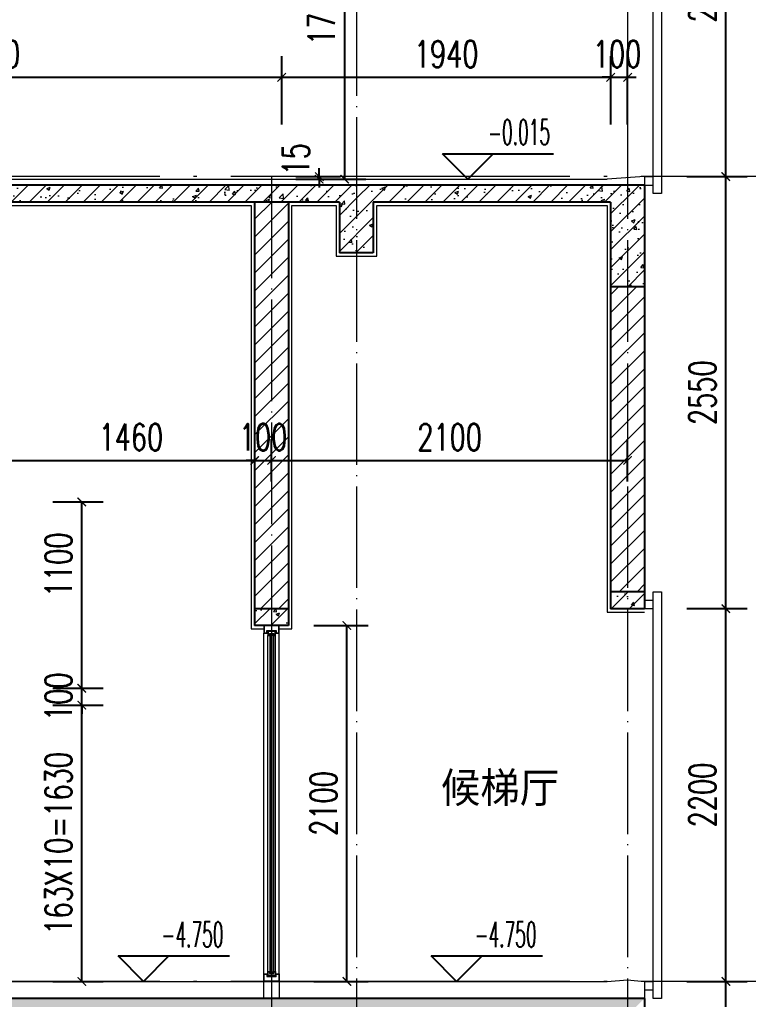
# Model space of a CAD drawing. Extents: x -1307975 to -76406, y -96289 to 379359.
# Drawn here: x -617336 to -613038, y 312893 to 318676 of the extents above; entities that cross this region are included whole.
import ezdxf

# ---------------------------------------------------------------- set-up
doc = ezdxf.new("R2010")
doc.units = 0
doc.header["$LTSCALE"] = 1000
doc.linetypes.add('DOTE', pattern=[2.42, 2, -0.2, 0.02, -0.2])
doc.layers.get('0').update_dxf_attribs({"linetype": 'CONTINUOUS'})
doc.layers.get('DEFPOINTS').update_dxf_attribs({"linetype": 'CONTINUOUS'})
for name, color, linetype in [('DIM_ELEV', 3, 'CONTINUOUS'), ('PUB_DIM', 3, 'CONTINUOUS'), ('PUB_TEXT', 2, 'CONTINUOUS'), ('WALL', 5, 'CONTINUOUS'), ('尺寸标注', 86, 'CONTINUOUS')]:
    doc.layers.add(name, color=color, linetype=linetype)
for name, color, linetype, lineweight in [('DOTE', 19, 'DOTE', 9), ('PUB_HATCH', 8, 'CONTINUOUS', 9), ('S_WINDOW', 144, 'CONTINUOUS', 15), ('WINDOW', 144, 'CONTINUOUS', 15), ('内粉刷', 37, 'CONTINUOUS', 9), ('细细', 250, 'CONTINUOUS', 0)]:
    doc.layers.add(name, color=color, linetype=linetype, lineweight=lineweight)
doc.styles.add('_TCH_DIM', font='SIMPLEX.shx', dxfattribs={"width": 0.7, "bigfont": 'GBCBIG.shx'})
doc.styles.add('_TCH_DIM_T3', font='SIMPLEX', dxfattribs={"width": 0.705882, "bigfont": 'GBCBIG'})
doc.dimstyles.new('_TCH_ARCH&&50', dxfattribs={"dimtxt": 157.5, "dimasz": 50, "dimexe": 125, "dimexo": 150, "dimgap": 58.75, "dimtad": 1, "dimdec": 0, "dimzin": 0, "dimdsep": 46, "dimtxsty": '_TCH_DIM_T3', "dimblk": 'ARCHTICK', "dimcen": 0.09, "dimclrt": 7, "dimazin": 0, "dimtfac": 1, "dimtdec": 0, "dimtix": 1, "dimtmove": 2, "dimatfit": 3, "dimldrblk": 'ARCHTICK', "dimfxl": 1, "dimtolj": 1, "dimtzin": 0, "dimarcsym": 0})
pattern_1 = [(315, (-1620314.6245, -214414.1468), (-1.767766953, -1.767766953), []), (315, (-1620313.446, -214414.1468), (-1.767766953, -1.767766953), [])]
pattern_2 = [(315, (-1620314.6245, -216552.3837), (-1.767766953, -1.767766953), []), (315, (-1620313.446, -216552.3837), (-1.767766953, -1.767766953), [])]
pattern_3 = [(45, (-762713.5, 410177.97), (-53.03301, 53.03301), []), (50, (-762713.5, 410177.97), (215.17805, -18.82564), [22.5, -247.5]), (355, (-762713.5, 410177.97), (-41.6254, 225.65764), [18, -198]), (100.4514, (-762695.57, 410176.4), (173.55281, 206.83186), [19.12206, -210.34263]), (46.1842, (-762713.5, 410237.97), (320.1723, -49.6557), [33.75, -371.25]), (96.6356, (-762686.82, 410233.83), (280.3988, 292.23536), [28.6831, -315.5139]), (351.1842, (-762713.5, 410237.97), (280.3986, 292.2356), [27, -297]), (21, (-762683.5, 410222.97), (179.07212, -120.78567), [22.5, -247.5]), (326, (-762683.5, 410222.97), (72.9946, 217.545), [18, -198]), (71.4514, (-762668.58, 410212.9), (252.0668, 96.75915), [19.12206, -210.34263]), (37.5, (-762713.5, 410177.97), (3.647957, 99.868156), [0, -195.6, 0, -201, 0, -198.75]), (7.5, (-762713.5, 410177.97), (78.92086, 118.323514), [0, -114.6, 0, -191.1, 0, -75.75]), (327.5, (-762780.4, 410177.97), (160.14673, -6.76646), [0, -75, 0, -234, 0, -310.5]), (317.5, (-762810.4, 410177.97), (174.95585, 30.0315), [0, -97.5, 0, -155.4, 0, -220.5])]
pattern_4 = [(45, (-762713.5, 410231.826), (-53.03303, 53.03303), [])]

# ---------------------------------------------------------------- blocks, each defined once
blk = doc.blocks.new('FGSDFSFSEFESFES')
at = {"layer": 'WINDOW', "ltscale": 0.8}
for p, q in [((175258.6, -121034), (175208.6, -121034)), ((175258.6, -121084), (175208.6, -121084)), ((175258.6, -123284), (175208.6, -123284)), ((175258.6, -123334), (175208.6, -123334))]:
    blk.add_line(p, q, dxfattribs=at)
blk.add_lwpolyline([(175158.6, -123384), (175208.6, -123384), (175208.6, -120984), (175158.6, -120984), (175158.6, -123384)], dxfattribs=at)
blk = doc.blocks.new('_ArchTick')
at = {"color": 0, "linetype": 'ByBlock', "const_width": 0.15}
blk.add_lwpolyline([(-0.5, -0.5), (0.5, 0.5)], dxfattribs=at)
blk = doc.blocks.new('*D571')
at = {"layer": 'DEFPOINTS', "color": 0, "transparency": 16777216}
for p in [(-615790.2, 320634.6), (-615419, 320634.6), (-615790.2, 317734.5)]:
    blk.add_point(p, dxfattribs=at)
at = {"layer": '尺寸标注', "color": 0, "lineweight": -2, "transparency": 16777216}
for p, q in [((-615640.2, 320634.6), (-615294, 320634.6)), ((-615419, 317734.5), (-615419, 320634.6)), ((-615640.2, 317734.5), (-615294, 317734.5))]:
    blk.add_line(p, q, dxfattribs=at)
at = {"layer": '尺寸标注', "color": 0, "lineweight": -2, "transparency": 16777216, "xscale": 50, "yscale": 50, "zscale": 50}
for p, rotation in [((-615419, 320634.6), 90), ((-615419, 317734.5), 270)]:
    blk.add_blockref('_ArchTick', p, dxfattribs=dict(at, rotation=rotation))
at = {"layer": '尺寸标注', "color": 7, "transparency": 16777216, "insert": (-615556.5, 319184.6), "char_height": 157.5, "attachment_point": 5, "rotation": 90, "style": '_TCH_DIM_T3'}
blk.add_mtext('\\A1;170.59X17=2900', dxfattribs=at)
blk = doc.blocks.new('*D572')
at = {"layer": 'DEFPOINTS', "color": 0, "transparency": 16777216}
for p in [(-615856.5, 317749.6), (-615856.5, 317734.6), (-615569, 317749.6)]:
    blk.add_point(p, dxfattribs=at)
at = {"layer": '尺寸标注', "color": 0, "lineweight": -2, "transparency": 16777216}
for p, q in [((-615569, 317749.6), (-615569, 317799.6)), ((-615706.5, 317749.6), (-615444, 317749.6)), ((-615706.5, 317734.6), (-615444, 317734.6)), ((-615569, 317734.6), (-615569, 317749.6)), ((-615569, 317734.6), (-615569, 317684.6))]:
    blk.add_line(p, q, dxfattribs=at)
at = {"layer": '尺寸标注', "color": 0, "lineweight": -2, "transparency": 16777216, "xscale": 50, "yscale": 50, "zscale": 50}
for p, rotation in [((-615569, 317749.6), 270), ((-615569, 317734.6), 90)]:
    blk.add_blockref('_ArchTick', p, dxfattribs=dict(at, rotation=rotation))
at = {"layer": '尺寸标注', "color": 7, "transparency": 16777216, "insert": (-615706.5, 317852.1), "char_height": 157.5, "attachment_point": 5, "rotation": 90, "style": '_TCH_DIM_T3'}
blk.add_mtext('\\A1;15', dxfattribs=at)
blk = doc.blocks.new('*D574')
at = {"layer": 'DEFPOINTS', "color": 0, "transparency": 16777216}
for p in [(-615750.2, 315099.6), (-615406.2, 315099.6), (-615750.2, 312999.6)]:
    blk.add_point(p, dxfattribs=at)
at = {"layer": '尺寸标注', "color": 0, "lineweight": -2, "transparency": 16777216}
for p, q in [((-615600.2, 315099.6), (-615281.2, 315099.6)), ((-615406.2, 312999.6), (-615406.2, 315099.6)), ((-615600.2, 312999.6), (-615281.2, 312999.6))]:
    blk.add_line(p, q, dxfattribs=at)
at = {"layer": '尺寸标注', "color": 0, "lineweight": -2, "transparency": 16777216, "xscale": 50, "yscale": 50, "zscale": 50}
for p, rotation in [((-615406.2, 315099.6), 90), ((-615406.2, 312999.6), 270)]:
    blk.add_blockref('_ArchTick', p, dxfattribs=dict(at, rotation=rotation))
at = {"layer": '尺寸标注', "color": 7, "transparency": 16777216, "insert": (-615543.7, 314049.6), "char_height": 157.5, "attachment_point": 5, "rotation": 90, "style": '_TCH_DIM_T3'}
blk.add_mtext('\\A1;2100', dxfattribs=at)
blk = doc.blocks.new('*D586')
at = {"layer": 'DEFPOINTS', "color": 0, "transparency": 16777216}
for p in [(-613550.1, 312999.6), (-613170.6, 312999.6), (-613550.1, 311549.6)]:
    blk.add_point(p, dxfattribs=at)
at = {"layer": 'PUB_DIM', "color": 0, "lineweight": -2, "transparency": 16777216}
for p, q in [((-613400.1, 312999.6), (-613045.6, 312999.6)), ((-613170.6, 311549.6), (-613170.6, 312999.6)), ((-613400.1, 311549.6), (-613045.6, 311549.6))]:
    blk.add_line(p, q, dxfattribs=at)
at = {"layer": 'PUB_DIM', "color": 0, "lineweight": -2, "transparency": 16777216, "xscale": 50, "yscale": 50, "zscale": 50}
for p, rotation in [((-613170.6, 312999.6), 90), ((-613170.6, 311549.6), 270)]:
    blk.add_blockref('_ArchTick', p, dxfattribs=dict(at, rotation=rotation))
at = {"layer": 'PUB_DIM', "color": 7, "transparency": 16777216, "insert": (-613308.1, 312274.6), "char_height": 157.5, "attachment_point": 5, "rotation": 90, "style": '_TCH_DIM_T3'}
blk.add_mtext('\\A1;1450', dxfattribs=at)
blk = doc.blocks.new('*D587')
at = {"layer": 'DEFPOINTS', "color": 0, "transparency": 16777216}
for p in [(-613550.1, 315199.6), (-613170.6, 315199.6), (-613550.1, 312999.6)]:
    blk.add_point(p, dxfattribs=at)
at = {"layer": 'PUB_DIM', "color": 0, "lineweight": -2, "transparency": 16777216}
for p, q in [((-613400.1, 315199.6), (-613045.6, 315199.6)), ((-613170.6, 312999.6), (-613170.6, 315199.6)), ((-613400.1, 312999.6), (-613045.6, 312999.6))]:
    blk.add_line(p, q, dxfattribs=at)
at = {"layer": 'PUB_DIM', "color": 0, "lineweight": -2, "transparency": 16777216, "xscale": 50, "yscale": 50, "zscale": 50}
for p, rotation in [((-613170.6, 315199.6), 90), ((-613170.6, 312999.6), 270)]:
    blk.add_blockref('_ArchTick', p, dxfattribs=dict(at, rotation=rotation))
at = {"layer": 'PUB_DIM', "color": 7, "transparency": 16777216, "insert": (-613308.1, 314099.6), "char_height": 157.5, "attachment_point": 5, "rotation": 90, "style": '_TCH_DIM_T3'}
blk.add_mtext('\\A1;2200', dxfattribs=at)
blk = doc.blocks.new('*D588')
at = {"layer": 'DEFPOINTS', "color": 0, "transparency": 16777216}
for p in [(-613550.1, 317749.6), (-613170.6, 317749.6), (-613550.1, 315199.6)]:
    blk.add_point(p, dxfattribs=at)
at = {"layer": 'PUB_DIM', "color": 0, "lineweight": -2, "transparency": 16777216}
for p, q in [((-613400.1, 317749.6), (-613045.6, 317749.6)), ((-613170.6, 315199.6), (-613170.6, 317749.6)), ((-613400.1, 315199.6), (-613045.6, 315199.6))]:
    blk.add_line(p, q, dxfattribs=at)
at = {"layer": 'PUB_DIM', "color": 0, "lineweight": -2, "transparency": 16777216, "xscale": 50, "yscale": 50, "zscale": 50}
for p, rotation in [((-613170.6, 317749.6), 90), ((-613170.6, 315199.6), 270)]:
    blk.add_blockref('_ArchTick', p, dxfattribs=dict(at, rotation=rotation))
at = {"layer": 'PUB_DIM', "color": 7, "transparency": 16777216, "insert": (-613308.1, 316474.6), "char_height": 157.5, "attachment_point": 5, "rotation": 90, "style": '_TCH_DIM_T3'}
blk.add_mtext('\\A1;2550', dxfattribs=at)
blk = doc.blocks.new('*D589')
at = {"layer": 'DEFPOINTS', "color": 0, "transparency": 16777216}
for p in [(-613550.1, 319949.6), (-613170.6, 319949.6), (-613550.1, 317749.6)]:
    blk.add_point(p, dxfattribs=at)
at = {"layer": 'PUB_DIM', "color": 0, "lineweight": -2, "transparency": 16777216}
for p, q in [((-613400.1, 319949.6), (-613045.6, 319949.6)), ((-613170.6, 317749.6), (-613170.6, 319949.6)), ((-613400.1, 317749.6), (-613045.6, 317749.6))]:
    blk.add_line(p, q, dxfattribs=at)
at = {"layer": 'PUB_DIM', "color": 0, "lineweight": -2, "transparency": 16777216, "xscale": 50, "yscale": 50, "zscale": 50}
for p, rotation in [((-613170.6, 319949.6), 90), ((-613170.6, 317749.6), 270)]:
    blk.add_blockref('_ArchTick', p, dxfattribs=dict(at, rotation=rotation))
at = {"layer": 'PUB_DIM', "color": 7, "transparency": 16777216, "insert": (-613308.1, 318849.6), "char_height": 157.5, "attachment_point": 5, "rotation": 90, "style": '_TCH_DIM_T3'}
blk.add_mtext('\\A1;2200', dxfattribs=at)
blk = doc.blocks.new('*D611')
at = {"layer": 'DEFPOINTS', "color": 0, "transparency": 16777216}
for p in [(-613750.3, 316074.7), (-615849.8, 315799.9), (-613750.2, 315800.3)]:
    blk.add_point(p, dxfattribs=at)
at = {"layer": '尺寸标注', "color": 0, "lineweight": -2, "transparency": 16777216}
for p, q in [((-615849.9, 315949.9), (-615849.9, 316199.2)), ((-613750.2, 315950.3), (-613750.3, 316199.7)), ((-615849.9, 316074.2), (-613750.3, 316074.7))]:
    blk.add_line(p, q, dxfattribs=at)
at = {"layer": '尺寸标注', "color": 0, "lineweight": -2, "transparency": 16777216, "xscale": 50, "yscale": 50, "zscale": 50}
for p, rotation in [((-615849.9, 316074.2), 180.0121022878797), ((-613750.3, 316074.7), 0.01210228787974241)]:
    blk.add_blockref('_ArchTick', p, dxfattribs=dict(at, rotation=rotation))
at = {"layer": '尺寸标注', "color": 7, "transparency": 16777216, "insert": (-614800.1, 316212), "char_height": 157.5, "attachment_point": 5, "rotation": 0.0121, "style": '_TCH_DIM_T3'}
blk.add_mtext('\\A1;2100', dxfattribs=at)
blk = doc.blocks.new('*D612')
at = {"layer": 'DEFPOINTS', "color": 0, "transparency": 16777216}
for p in [(-615849.9, 316074.2), (-615949.8, 315799.9), (-615849.8, 315799.9)]:
    blk.add_point(p, dxfattribs=at)
at = {"layer": '尺寸标注', "color": 0, "lineweight": -2, "transparency": 16777216}
for p, q in [((-615949.9, 315949.9), (-615949.9, 316199.2)), ((-615849.9, 315949.9), (-615849.9, 316199.2)), ((-615949.9, 316074.2), (-615999.9, 316074.2)), ((-615949.9, 316074.2), (-615849.9, 316074.2)), ((-615849.9, 316074.2), (-615799.9, 316074.2))]:
    blk.add_line(p, q, dxfattribs=at)
at = {"layer": '尺寸标注', "color": 0, "lineweight": -2, "transparency": 16777216, "xscale": 50, "yscale": 50, "zscale": 50}
for p, rotation in [((-615949.9, 316074.2), 0.01210228788703915), ((-615849.9, 316074.2), 180.012102287887)]:
    blk.add_blockref('_ArchTick', p, dxfattribs=dict(at, rotation=rotation))
at = {"layer": '尺寸标注', "color": 7, "transparency": 16777216, "insert": (-615899.9, 316211.7), "char_height": 157.5, "attachment_point": 5, "rotation": 0.0121, "style": '_TCH_DIM_T3'}
blk.add_mtext('\\A1;100', dxfattribs=at)
blk = doc.blocks.new('*D613')
at = {"layer": 'DEFPOINTS', "color": 0, "transparency": 16777216}
for p in [(-615949.9, 316074.2), (-617410.3, 315799.6), (-615949.8, 315799.9)]:
    blk.add_point(p, dxfattribs=at)
at = {"layer": '尺寸标注', "color": 0, "lineweight": -2, "transparency": 16777216}
for p, q in [((-617410.3, 315949.6), (-617410.3, 316198.9)), ((-615949.9, 315949.9), (-615949.9, 316199.2)), ((-617410.3, 316073.9), (-615949.9, 316074.2))]:
    blk.add_line(p, q, dxfattribs=at)
at = {"layer": '尺寸标注', "color": 0, "lineweight": -2, "transparency": 16777216, "xscale": 50, "yscale": 50, "zscale": 50}
for p, rotation in [((-617410.3, 316073.9), 180.0121022878804), ((-615949.9, 316074.2), 0.01210228788040397)]:
    blk.add_blockref('_ArchTick', p, dxfattribs=dict(at, rotation=rotation))
at = {"layer": '尺寸标注', "color": 7, "transparency": 16777216, "insert": (-616680.1, 316211.6), "char_height": 157.5, "attachment_point": 5, "rotation": 0.0121, "style": '_TCH_DIM_T3'}
blk.add_mtext('\\A1;1460', dxfattribs=at)
blk = doc.blocks.new('*D636')
at = {"layer": 'DEFPOINTS', "color": 0, "transparency": 16777216}
for p in [(-613750.2, 318335.7), (-613849.7, 317908.1), (-613750.2, 317908.1)]:
    blk.add_point(p, dxfattribs=at)
at = {"layer": '尺寸标注', "color": 0, "lineweight": -2, "transparency": 16777216}
for p, q in [((-613849.7, 318058.1), (-613849.7, 318460.7)), ((-613750.2, 318058.1), (-613750.2, 318460.7)), ((-613849.7, 318335.7), (-613899.7, 318335.7)), ((-613849.7, 318335.7), (-613750.2, 318335.7)), ((-613750.2, 318335.7), (-613700.2, 318335.7))]:
    blk.add_line(p, q, dxfattribs=at)
at = {"layer": '尺寸标注', "color": 0, "lineweight": -2, "transparency": 16777216, "xscale": 50, "yscale": 50, "zscale": 50}
blk.add_blockref('_ArchTick', (-613849.7, 318335.7), dxfattribs=at)
at = {"layer": '尺寸标注', "color": 0, "lineweight": -2, "transparency": 16777216, "xscale": 50, "yscale": 50, "zscale": 50, "rotation": 180}
blk.add_blockref('_ArchTick', (-613750.2, 318335.7), dxfattribs=at)
at = {"layer": '尺寸标注', "color": 7, "transparency": 16777216, "insert": (-613812.2, 318473.2), "char_height": 157.5, "attachment_point": 5, "style": '_TCH_DIM_T3'}
blk.add_mtext('\\A1;100', dxfattribs=at)
blk = doc.blocks.new('*D637')
at = {"layer": 'DEFPOINTS', "color": 0, "transparency": 16777216}
for p in [(-613849.7, 318335.7), (-615790.1, 317908.1), (-613849.7, 317908.1)]:
    blk.add_point(p, dxfattribs=at)
at = {"layer": '尺寸标注', "color": 0, "lineweight": -2, "transparency": 16777216}
for p, q in [((-615790.1, 318058.1), (-615790.1, 318460.7)), ((-613849.7, 318058.1), (-613849.7, 318460.7)), ((-615790.1, 318335.7), (-613849.7, 318335.7))]:
    blk.add_line(p, q, dxfattribs=at)
at = {"layer": '尺寸标注', "color": 0, "lineweight": -2, "transparency": 16777216, "xscale": 50, "yscale": 50, "zscale": 50, "rotation": 180}
blk.add_blockref('_ArchTick', (-615790.1, 318335.7), dxfattribs=at)
at = {"layer": '尺寸标注', "color": 0, "lineweight": -2, "transparency": 16777216, "xscale": 50, "yscale": 50, "zscale": 50}
blk.add_blockref('_ArchTick', (-613849.7, 318335.7), dxfattribs=at)
at = {"layer": '尺寸标注', "color": 7, "transparency": 16777216, "insert": (-614819.9, 318473.2), "char_height": 157.5, "attachment_point": 5, "style": '_TCH_DIM_T3'}
blk.add_mtext('\\A1;1940', dxfattribs=at)
blk = doc.blocks.new('*D638')
at = {"layer": 'DEFPOINTS', "color": 0, "transparency": 16777216}
for p in [(-615790.1, 318335.7), (-619950.2, 317908.1), (-615790.1, 317908.1)]:
    blk.add_point(p, dxfattribs=at)
at = {"layer": '尺寸标注', "color": 0, "lineweight": -2, "transparency": 16777216}
for p, q in [((-619950.2, 318058.1), (-619950.2, 318460.7)), ((-615790.1, 318058.1), (-615790.1, 318460.7)), ((-619950.2, 318335.7), (-615790.1, 318335.7))]:
    blk.add_line(p, q, dxfattribs=at)
at = {"layer": '尺寸标注', "color": 0, "lineweight": -2, "transparency": 16777216, "xscale": 50, "yscale": 50, "zscale": 50, "rotation": 180}
blk.add_blockref('_ArchTick', (-619950.2, 318335.7), dxfattribs=at)
at = {"layer": '尺寸标注', "color": 0, "lineweight": -2, "transparency": 16777216, "xscale": 50, "yscale": 50, "zscale": 50}
blk.add_blockref('_ArchTick', (-615790.1, 318335.7), dxfattribs=at)
at = {"layer": '尺寸标注', "color": 7, "transparency": 16777216, "insert": (-617870.1, 318473.2), "char_height": 157.5, "attachment_point": 5, "style": '_TCH_DIM_T3'}
blk.add_mtext('\\A1;260X16=4160', dxfattribs=at)
blk = doc.blocks.new('*D639')
at = {"layer": 'DEFPOINTS', "color": 0, "transparency": 16777216}
for p in [(-617290.2, 315829.6), (-616969.5, 315829.6), (-617290.2, 314729.6)]:
    blk.add_point(p, dxfattribs=at)
at = {"layer": '尺寸标注', "color": 0, "lineweight": -2, "transparency": 16777216}
for p, q in [((-617140.2, 315829.6), (-616844.5, 315829.6)), ((-616969.5, 314729.6), (-616969.5, 315829.6)), ((-617140.2, 314729.6), (-616844.5, 314729.6))]:
    blk.add_line(p, q, dxfattribs=at)
at = {"layer": '尺寸标注', "color": 0, "lineweight": -2, "transparency": 16777216, "xscale": 50, "yscale": 50, "zscale": 50}
for p, rotation in [((-616969.5, 315829.6), 90), ((-616969.5, 314729.6), 270)]:
    blk.add_blockref('_ArchTick', p, dxfattribs=dict(at, rotation=rotation))
at = {"layer": '尺寸标注', "color": 7, "transparency": 16777216, "insert": (-617107, 315458.2), "char_height": 157.5, "attachment_point": 5, "rotation": 90, "style": '_TCH_DIM_T3'}
blk.add_mtext('\\A1;1100', dxfattribs=at)
blk = doc.blocks.new('*D640')
at = {"layer": 'DEFPOINTS', "color": 0, "transparency": 16777216}
for p in [(-617290.2, 314729.6), (-616969.5, 314729.6), (-617290.2, 314629.6)]:
    blk.add_point(p, dxfattribs=at)
at = {"layer": '尺寸标注', "color": 0, "lineweight": -2, "transparency": 16777216}
for p, q in [((-616969.5, 314729.6), (-616969.5, 314779.6)), ((-617140.2, 314729.6), (-616844.5, 314729.6)), ((-616969.5, 314629.6), (-616969.5, 314729.6)), ((-617140.2, 314629.6), (-616844.5, 314629.6)), ((-616969.5, 314629.6), (-616969.5, 314579.6))]:
    blk.add_line(p, q, dxfattribs=at)
at = {"layer": '尺寸标注', "color": 0, "lineweight": -2, "transparency": 16777216, "xscale": 50, "yscale": 50, "zscale": 50}
for p, rotation in [((-616969.5, 314729.6), 270), ((-616969.5, 314629.6), 90)]:
    blk.add_blockref('_ArchTick', p, dxfattribs=dict(at, rotation=rotation))
at = {"layer": '尺寸标注', "color": 7, "transparency": 16777216, "insert": (-617107, 314679.6), "char_height": 157.5, "attachment_point": 5, "rotation": 90, "style": '_TCH_DIM_T3'}
blk.add_mtext('\\A1;100', dxfattribs=at)
blk = doc.blocks.new('*D641')
at = {"layer": 'DEFPOINTS', "color": 0, "transparency": 16777216}
for p in [(-617290.2, 314629.6), (-616969.5, 314629.6), (-617290.2, 312999.6)]:
    blk.add_point(p, dxfattribs=at)
at = {"layer": '尺寸标注', "color": 0, "lineweight": -2, "transparency": 16777216}
for p, q in [((-617140.2, 314629.6), (-616844.5, 314629.6)), ((-616969.5, 312999.6), (-616969.5, 314629.6)), ((-617140.2, 312999.6), (-616844.5, 312999.6))]:
    blk.add_line(p, q, dxfattribs=at)
at = {"layer": '尺寸标注', "color": 0, "lineweight": -2, "transparency": 16777216, "xscale": 50, "yscale": 50, "zscale": 50}
for p, rotation in [((-616969.5, 314629.6), 90), ((-616969.5, 312999.6), 270)]:
    blk.add_blockref('_ArchTick', p, dxfattribs=dict(at, rotation=rotation))
at = {"layer": '尺寸标注', "color": 7, "transparency": 16777216, "insert": (-617107, 313814.6), "char_height": 157.5, "attachment_point": 5, "rotation": 90, "style": '_TCH_DIM_T3'}
blk.add_mtext('\\A1;163X10=1630', dxfattribs=at)

msp = doc.modelspace()

# ---------------------------------------------------------------- hatches: boundary and pattern name
at = {"layer": 'PUB_HATCH'}
h = msp.add_hatch(dxfattribs=at)
h.set_pattern_fill('钢筋混凝土', color=256, scale=30, style=0)
h.set_pattern_definition(pattern_3)
h.paths.add_polyline_path([(-615350.12, 317632.89), (-615350.12, 317699.56), (-619400.17, 317699.56), (-619400.17, 317632.89), (-619300.17, 317599.56), (-615450.12, 317599.56)])
h = msp.add_hatch(dxfattribs=at)
h.set_pattern_fill('钢筋混凝土', color=256, scale=30, style=0)
h.set_pattern_definition(pattern_3)
h.paths.add_polyline_path([(-613850.17, 317599.56), (-613650.17, 317699.56), (-615350.12, 317699.56), (-615350.12, 317632.89), (-615250.12, 317599.56)])
h = msp.add_hatch(dxfattribs=at)
h.set_pattern_fill('钢筋混凝土', color=256, scale=30, style=0)
h.set_pattern_definition(pattern_3)
h.paths.add_polyline_path([(-613650.17, 317699.56), (-613850.17, 317599.56), (-613850.17, 317099.61), (-613650.17, 317099.61)])
h = msp.add_hatch(dxfattribs=at)
h.set_pattern_fill('钢筋混凝土', color=256, scale=30, style=0)
h.set_pattern_definition(pattern_3)
h.paths.add_polyline_path([(-615350.12, 317632.89), (-615450.12, 317599.56), (-615450.12, 317299.56), (-615250.12, 317299.56), (-615250.12, 317599.56)])
h = msp.add_hatch(dxfattribs=at)
h.set_pattern_fill('普通砖', color=256, scale=30, style=0)
h.set_pattern_definition(pattern_4)
h.paths.add_polyline_path([(-615950.16, 317599.56), (-615950.17, 315199.56), (-615750.17, 315199.56), (-615750.16, 317599.56)])
h = msp.add_hatch(dxfattribs=at)
h.set_pattern_fill('普通砖', color=256, scale=30, style=0)
h.set_pattern_definition(pattern_4)
h.paths.add_polyline_path([(-613650.16, 317099.61), (-613850.16, 317099.61), (-613850.17, 315299.56), (-613650.17, 315299.56)])
h = msp.add_hatch(dxfattribs=at)
h.set_pattern_fill('钢筋混凝土', color=256, scale=30, style=0)
h.set_pattern_definition(pattern_3)
h.paths.add_polyline_path([(-613850.17, 315299.56), (-613850.17, 315199.56), (-613650.17, 315199.56), (-613650.17, 315299.56)])
h = msp.add_hatch(dxfattribs=at)
h.set_pattern_fill('钢筋混凝土', color=256, scale=30, style=0)
h.set_pattern_definition(pattern_3)
h.paths.add_polyline_path([(-615950.17, 315199.56), (-615950.17, 315099.56), (-615750.17, 315099.56), (-615750.17, 315199.56)])
h = msp.add_hatch(dxfattribs=at)
h.set_pattern_fill('钢筋混凝土', color=256, scale=30, style=0)
h.set_pattern_definition(pattern_3)
h.paths.add_polyline_path([(-613850.17, 312699.56), (-613650.17, 312899.56), (-621348.79, 312899.56), (-621348.79, 312699.56)])
h = msp.add_hatch(dxfattribs=at)
h.set_pattern_fill('钢筋混凝土', color=256, scale=30, style=0)
h.set_pattern_definition(pattern_3)
h.paths.add_polyline_path([(-613650.17, 312899.56), (-613850.17, 312699.56), (-613850.17, 311349.56), (-613650.17, 311549.56)])
at = {"layer": '细细'}
h = msp.add_hatch(dxfattribs=at)
h.set_pattern_fill('金属', color=256, style=0)
h.set_pattern_definition(pattern_1)
h.paths.add_polyline_path([(-615805.23, 315054.56), (-615825.23, 315054.56), (-615825.23, 315068.06), (-615875.23, 315068.06), (-615875.23, 315054.56), (-615895.23, 315054.56), (-615895.23, 315099.56), (-615805.23, 315099.56)])
h.paths.add_polyline_path([(-615823.23, 315070.06), (-615823.23, 315056.56), (-615807.23, 315056.56), (-615807.23, 315097.56), (-615893.23, 315097.56), (-615893.23, 315056.56), (-615877.23, 315056.56), (-615877.23, 315070.06)], flags=16)
h = msp.add_hatch(dxfattribs=at)
h.set_pattern_fill('金属', color=256, style=0)
h.set_pattern_definition(pattern_1)
h.paths.add_polyline_path([(-615872.73, 315066.06), (-615872.73, 315041.06), (-615860.73, 315041.06), (-615860.73, 315051.06), (-615839.73, 315051.06), (-615839.73, 315041.06), (-615827.73, 315041.06), (-615827.73, 315066.06)])
h.paths.add_polyline_path([(-615829.73, 315064.06), (-615829.73, 315043.06), (-615837.73, 315043.06), (-615837.73, 315053.06), (-615862.73, 315053.06), (-615862.73, 315043.06), (-615870.73, 315043.06), (-615870.73, 315064.06)], flags=16)
h = msp.add_hatch(color=256, dxfattribs=at)
edge = h.paths.add_edge_path()
edge.add_line((-615845.73, 315051.06), (-615845.73, 315039.06))
edge.add_arc((-615850.23, 315030.76), 9.44, 61.517547, 118.482453)
edge.add_line((-615854.73, 315039.06), (-615854.73, 315051.06))
edge.add_arc((-615850.23, 315059.35), 9.44, 241.517547, 298.482453)
h = msp.add_hatch(dxfattribs=at)
h.set_pattern_fill('金属', color=256, style=0)
h.set_pattern_definition(pattern_2)
h.paths.add_polyline_path([(-615805.23, 313044.56), (-615825.23, 313044.56), (-615825.23, 313031.06), (-615875.23, 313031.06), (-615875.23, 313044.56), (-615895.23, 313044.56), (-615895.23, 312999.56), (-615805.23, 312999.56)])
h.paths.add_polyline_path([(-615823.23, 313029.06), (-615823.23, 313042.56), (-615807.23, 313042.56), (-615807.23, 313001.56), (-615893.23, 313001.56), (-615893.23, 313042.56), (-615877.23, 313042.56), (-615877.23, 313029.06)], flags=16)
h = msp.add_hatch(dxfattribs=at)
h.set_pattern_fill('金属', color=256, style=0)
h.set_pattern_definition(pattern_2)
h.paths.add_polyline_path([(-615872.73, 313033.06), (-615872.73, 313058.06), (-615860.73, 313058.06), (-615860.73, 313048.06), (-615839.73, 313048.06), (-615839.73, 313058.06), (-615827.73, 313058.06), (-615827.73, 313033.06)])
h.paths.add_polyline_path([(-615829.73, 313035.06), (-615829.73, 313056.06), (-615837.73, 313056.06), (-615837.73, 313046.06), (-615862.73, 313046.06), (-615862.73, 313056.06), (-615870.73, 313056.06), (-615870.73, 313035.06)], flags=16)
h = msp.add_hatch(color=256, dxfattribs=at)
edge = h.paths.add_edge_path()
edge.add_line((-615845.73, 313048.06), (-615845.73, 313060.06))
edge.add_arc((-615850.23, 313068.35), 9.44, 241.517547, 298.482453, ccw=False)
edge.add_line((-615854.73, 313060.06), (-615854.73, 313048.06))
edge.add_arc((-615850.23, 313039.76), 9.44, 61.517547, 118.482453, ccw=False)

# ---------------------------------------------------------------- linework, layer by layer
at = {"layer": 'DIM_ELEV', "color": 6}
for p, q in [((-614692.55, 317734.54), (-614842.55, 317884.54)), ((-614842.55, 317884.54), (-614186.55, 317884.54)), ((-614692.55, 317734.54), (-614542.55, 317884.54)), ((-616605.32, 312999.56), (-616755.32, 313149.56)), ((-616755.32, 313149.56), (-616099.32, 313149.56)), ((-616605.32, 312999.56), (-616455.32, 313149.56)), ((-614758.62, 312999.56), (-614908.62, 313149.56)), ((-614908.62, 313149.56), (-614252.62, 313149.56)), ((-614758.62, 312999.56), (-614608.62, 313149.56))]:
    msp.add_line(p, q, dxfattribs=at)
at = {"layer": 'DOTE', "linetype": 'DOTE', "ltscale": 0.3}
for p, q in [((-615350.19, 336249.56), (-615350.17, 311349.56)), ((-613750.19, 336249.56), (-613750.17, 311349.56)), ((-615850.17, 317749.56), (-615850.17, 311349.56))]:
    msp.add_line(p, q, dxfattribs=at)
at = {"layer": 'DOTE', "linetype": 'DOTE'}
for p, q in [((-609250.13, 317749.56), (-624727.19, 317749.56)), ((-609250.13, 312999.56), (-624727.19, 312999.56))]:
    msp.add_line(p, q, dxfattribs=at)
at = {"layer": 'S_WINDOW'}
for p, q in [((-615895.23, 313044.56), (-615895.23, 315054.56)), ((-615872.73, 313058.06), (-615872.73, 315041.06)), ((-615827.73, 313058.06), (-615827.73, 315041.06)), ((-615805.23, 313044.56), (-615805.23, 315054.56))]:
    msp.add_line(p, q, dxfattribs=at)
for points in [[(-615895.23, 315099.56), (-615895.23, 315054.56), (-615875.23, 315054.56), (-615875.23, 315068.06), (-615825.23, 315068.06), (-615825.23, 315054.56), (-615805.23, 315054.56), (-615805.23, 315099.56)], [(-615893.23, 315097.56), (-615893.23, 315056.56), (-615877.23, 315056.56), (-615877.23, 315070.06), (-615823.23, 315070.06), (-615823.23, 315056.56), (-615807.23, 315056.56), (-615807.23, 315097.56)], [(-615872.73, 315066.06), (-615872.73, 315041.06), (-615860.73, 315041.06), (-615860.73, 315051.06), (-615839.73, 315051.06), (-615839.73, 315041.06), (-615827.73, 315041.06), (-615827.73, 315066.06)], [(-615870.73, 315064.06), (-615870.73, 315043.06), (-615862.73, 315043.06), (-615862.73, 315053.06), (-615837.73, 315053.06), (-615837.73, 315043.06), (-615829.73, 315043.06), (-615829.73, 315064.06)], [(-615895.23, 312999.56), (-615895.23, 313044.56), (-615875.23, 313044.56), (-615875.23, 313031.06), (-615825.23, 313031.06), (-615825.23, 313044.56), (-615805.23, 313044.56), (-615805.23, 312999.56)], [(-615893.23, 313001.56), (-615893.23, 313042.56), (-615877.23, 313042.56), (-615877.23, 313029.06), (-615823.23, 313029.06), (-615823.23, 313042.56), (-615807.23, 313042.56), (-615807.23, 313001.56)], [(-615872.73, 313033.06), (-615872.73, 313058.06), (-615860.73, 313058.06), (-615860.73, 313048.06), (-615839.73, 313048.06), (-615839.73, 313058.06), (-615827.73, 313058.06), (-615827.73, 313033.06)], [(-615870.73, 313035.06), (-615870.73, 313056.06), (-615862.73, 313056.06), (-615862.73, 313046.06), (-615837.73, 313046.06), (-615837.73, 313056.06), (-615829.73, 313056.06), (-615829.73, 313035.06)], [(-615895.24, 312999.56), (-615805.21, 312999.56), (-615805.16, 312899.56), (-615895.18, 312899.56)]]:
    msp.add_lwpolyline(points, close=True, dxfattribs=at)
at = {"layer": 'WALL'}
for p, q in [((-615350.12, 317699.56), (-619400.17, 317699.56)), ((-613650.17, 317699.56), (-615350.12, 317699.56)), ((-613650.17, 317699.56), (-613650.17, 317099.61)), ((-615450.12, 317599.56), (-619300.17, 317599.56)), ((-615950.16, 317599.56), (-615950.17, 315199.56)), ((-615750.16, 317599.56), (-615950.16, 317599.56)), ((-615750.16, 317599.56), (-615750.17, 315199.56)), ((-615450.12, 317599.56), (-615450.12, 317299.56)), ((-613850.17, 317599.56), (-615250.12, 317599.56)), ((-615250.12, 317599.56), (-615250.12, 317299.56)), ((-613850.17, 317599.56), (-613850.17, 317099.61)), ((-615250.12, 317299.56), (-615450.12, 317299.56)), ((-613650.17, 317099.61), (-613850.17, 317099.61)), ((-613850.16, 317099.61), (-613850.17, 315299.56)), ((-613650.17, 317099.61), (-613650.16, 317099.61)), ((-613650.16, 317099.61), (-613650.17, 315299.56)), ((-613850.17, 315299.56), (-613850.17, 315199.56)), ((-613650.17, 315299.56), (-613850.17, 315299.56)), ((-613650.17, 315299.56), (-613650.17, 315199.56)), ((-615950.17, 315199.56), (-615950.17, 315099.56)), ((-615750.17, 315199.56), (-615950.17, 315199.56)), ((-615750.17, 315199.56), (-615750.17, 315099.56)), ((-613650.17, 315199.56), (-613850.17, 315199.56)), ((-615750.17, 315099.56), (-615950.17, 315099.56)), ((-613650.17, 312899.56), (-621348.79, 312899.56)), ((-613650.17, 312899.56), (-613650.17, 311549.56))]:
    msp.add_line(p, q, dxfattribs=at)
at = {"layer": '内粉刷'}
for p, q in [((-619678.04, 317734.56), (-613870.17, 317734.56)), ((-617409.81, 312999.56), (-613870.17, 312999.56))]:
    msp.add_line(p, q, dxfattribs=at)
for points in [[(-613650.17, 317749.56), (-613870.17, 317734.56)], [(-613650.17, 317749.56), (-613650.17, 317699.56)], [(-619280.17, 317579.56), (-615970.18, 317579.56), (-615970.17, 315079.56), (-615895.23, 315079.56)], [(-615805.23, 315079.56), (-615730.17, 315079.56), (-615730.18, 317579.56), (-615470.12, 317579.56)], [(-615470.12, 317579.56), (-615470.12, 317279.56), (-615230.12, 317279.56), (-615230.12, 317579.56)], [(-615230.12, 317579.56), (-613870.17, 317579.56)], [(-613870.17, 317579.56), (-613870.17, 315179.56), (-613650.18, 315179.53)], [(-613870.17, 312999.56), (-613750.17, 313009.56), (-613650.17, 312999.56)], [(-613650.17, 312999.56), (-613650.17, 312899.56)]]:
    msp.add_lwpolyline(points, dxfattribs=at)
at = {"layer": '细细'}
for points in [[(-615860.73, 315041.06), (-615860.73, 313058.06)], [(-615854.73, 313060.06), (-615854.73, 315051.06)], [(-615845.73, 313060.06), (-615845.73, 315051.06)], [(-615839.73, 315041.06), (-615839.73, 313058.06)]]:
    msp.add_lwpolyline(points, dxfattribs=at)
for points in [[(-615845.73, 315051.06), (-615845.73, 315039.06, 0.2538047), (-615854.73, 315039.06), (-615854.73, 315051.06, 0.2538047)], [(-615845.73, 313048.06), (-615845.73, 313060.06, -0.2538047), (-615854.73, 313060.06), (-615854.73, 313048.06, -0.2538047)]]:
    msp.add_lwpolyline(points, format="xyb", close=True, dxfattribs=at)

# ---------------------------------------------------------------- block references
at = {"xscale": -1}
for p in [(-438391.58, 441033.59), (-438391.58, 436283.57)]:
    msp.add_blockref('FGSDFSFSEFESFES', p, dxfattribs=at)

# ---------------------------------------------------------------- texts
at = {"layer": 'PUB_TEXT', "color": 6, "style": '_TCH_DIM', "width": 0.494118}
for s, p in [('-0.015', (-614572.55, 317937.04)), ('-4.750', (-616499.32, 313202.06)), ('-4.750', (-614652.62, 313202.06))]:
    msp.add_text(s, height=148.75, dxfattribs=at).set_placement(p)
at = {"layer": 'PUB_TEXT'}
msp.add_text('候梯厅', height=178.723, dxfattribs=at).set_placement((-614851.41, 314053.86))

# ---------------------------------------------------------------- dimensions: what is measured, and where the dimension line sits
at = {"layer": 'PUB_DIM'}
for p1, p2, picture, middle in [((-613550.15, 317749.57), (-613550.15, 319949.56), '*D589', (-613308.11, 318849.57)), ((-613550.15, 315199.56), (-613550.15, 317749.57), '*D588', (-613308.11, 316474.57)), ((-613550.15, 312999.56), (-613550.15, 315199.56), '*D587', (-613308.11, 314099.56)), ((-613550.15, 311549.56), (-613550.15, 312999.56), '*D586', (-613308.11, 312274.56))]:
    dim = msp.add_aligned_dim(p1=p1, p2=p2, distance=-379.54, dimstyle='_TCH_ARCH&&50', dxfattribs=at)
    dim.commit()
    dim.dimension.update_dxf_attribs({"geometry": picture, "text_midpoint": middle})
at = {"layer": '尺寸标注', "color": 106}
for p1, p2, distance, text, picture, middle in [((-615790.18, 317734.55), (-615790.18, 320634.56), -371.15, '170.59X17=2900', '*D571', (-615556.53, 319184.56)), ((-619950.17, 317908.08), (-615790.12, 317908.08), 427.67, '260X16=4160', '*D638', (-617870.15, 318473.25)), ((-617290.17, 312999.56), (-617290.17, 314629.56), -320.68, '163X10=1630', '*D641', (-617106.99, 313814.56))]:
    dim = msp.add_aligned_dim(p1=p1, p2=p2, distance=distance, text=text, dimstyle='_TCH_ARCH&&50', dxfattribs=at)
    dim.commit()
    dim.dimension.update_dxf_attribs({"geometry": picture, "text_midpoint": middle})
for p1, p2, distance, picture, middle in [((-615790.12, 317908.08), (-613849.71, 317908.08), 427.67, '*D637', (-614819.92, 318473.25)), ((-617410.26, 315799.56), (-615949.82, 315799.87), 274.35, '*D613', (-616680.13, 316211.56)), ((-615949.82, 315799.87), (-615849.83, 315799.89), 274.35, '*D612', (-615899.91, 316211.72)), ((-615849.83, 315799.89), (-613750.21, 315800.33), 274.35, '*D611', (-614800.11, 316211.96)), ((-615750.17, 312999.56), (-615750.17, 315099.56), -343.93, '*D574', (-615543.74, 314049.56)), ((-617290.17, 314629.56), (-617290.17, 314729.56), -320.68, '*D640', (-617106.99, 314679.56))]:
    dim = msp.add_aligned_dim(p1=p1, p2=p2, distance=distance, dimstyle='_TCH_ARCH&&50', dxfattribs=at)
    dim.commit()
    dim.dimension.update_dxf_attribs({"geometry": picture, "text_midpoint": middle})
for base, p1, p2, angle, picture, middle in [((-613750.17, 318335.74), (-613849.71, 317908.08), (-613750.17, 317908.08), 359.99996, '*D636', (-613812.16, 318473.24)), ((-616969.49, 315829.56), (-617290.17, 314729.56), (-617290.17, 315829.56), 90, '*D639', (-617106.99, 315458.23))]:
    dim = msp.add_linear_dim(base=base, p1=p1, p2=p2, angle=angle, dimstyle='_TCH_ARCH&&50', dxfattribs=at)
    dim.commit()
    dim.dimension.update_dxf_attribs({"geometry": picture, "text_midpoint": middle, "dimtype": 161})
at = {"layer": '尺寸标注', "color": 6}
dim = msp.add_linear_dim(base=(-615569.03, 317749.56), p1=(-615856.51, 317734.56), p2=(-615856.51, 317749.56), angle=90, dimstyle='_TCH_ARCH&&50', dxfattribs=at)
dim.commit()
dim.dimension.update_dxf_attribs({"geometry": '*D572', "text_midpoint": (-615706.53, 317852.06), "dimtype": 161})

doc.saveas('drawing.dxf')
